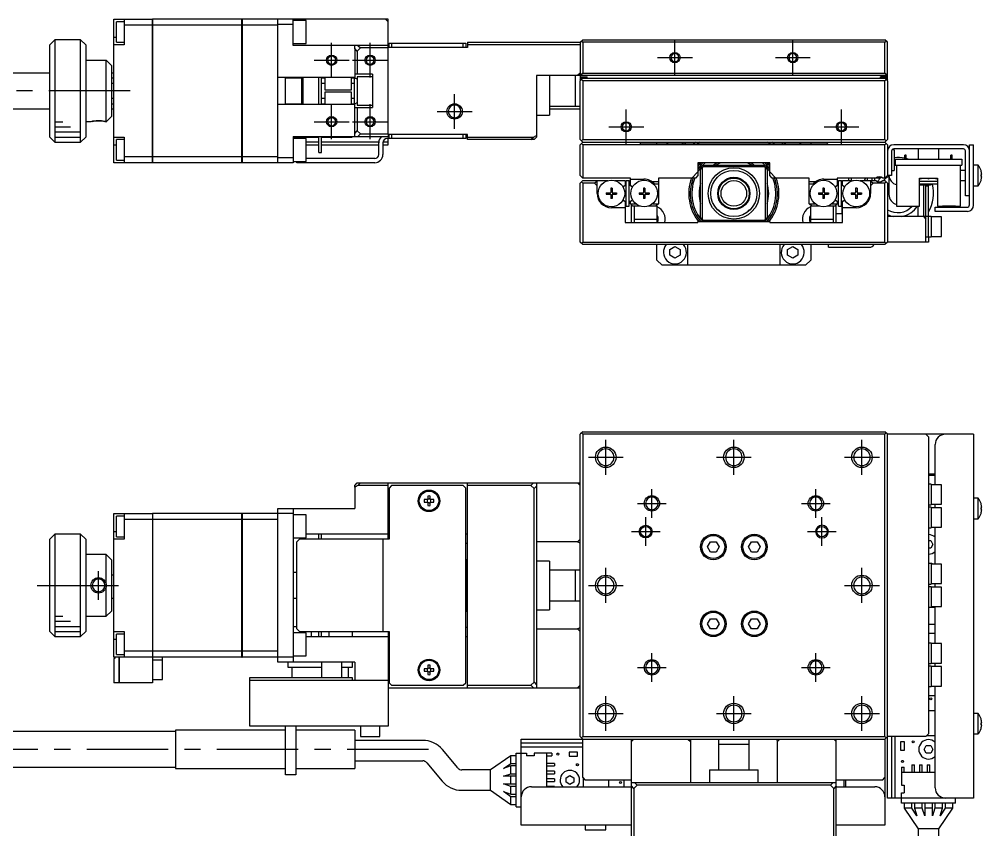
# Model space of a CAD drawing. Extents: x 0 to 729, y -8 to 401.
# Drawn here: x 160 to 347.8, y 242.8 to 401 of the extents above; entities that cross this region are included whole.
import ezdxf

# ---------------------------------------------------------------- set-up
doc = ezdxf.new("R2010")
doc.units = 0
doc.header["$LTSCALE"] = 0.5
doc.linetypes.add('CENTER', pattern=[50.8, 31.75, -6.35, 6.35, -6.35])
for name, color, linetype in [('MSM_CENTER', 1, 'CENTER'), ('MSM_CONTINUOUS', 7, 'CONTINUOUS'), ('MSM_NARROW', 5, 'CONTINUOUS')]:
    doc.layers.add(name, color=color, linetype=linetype)

msp = doc.modelspace()

# ---------------------------------------------------------------- linework, layer by layer
at = {"layer": 'MSM_CENTER'}
for p, q in [((220.96, 389.61), (220.96, 396.41)), ((228.46, 389.61), (228.46, 396.41)), ((287.96, 390.11), (287.96, 396.91)), ((310.96, 390.11), (310.96, 396.91)), ((217.56, 393.01), (224.36, 393.01)), ((225.06, 393.01), (231.86, 393.01)), ((284.56, 393.51), (291.36, 393.51)), ((307.56, 393.51), (314.36, 393.51)), ((181.65, 387.01), (88.65, 387.01)), ((244.96, 379.61), (244.96, 386.41)), ((220.96, 377.61), (220.96, 384.41)), ((228.46, 377.61), (228.46, 384.41)), ((278.46, 376.61), (278.46, 383.41)), ((320.46, 376.61), (320.46, 383.41)), ((241.56, 383.01), (248.36, 383.01)), ((217.56, 381.01), (224.36, 381.01)), ((225.06, 381.01), (231.86, 381.01)), ((275.06, 380.01), (281.86, 380.01)), ((317.06, 380.01), (323.86, 380.01)), ((274.46, 312.11), (274.46, 318.91)), ((299.46, 312.11), (299.46, 318.91)), ((324.46, 312.11), (324.46, 318.91)), ((271.06, 315.51), (277.86, 315.51)), ((296.06, 315.51), (302.86, 315.51)), ((321.06, 315.51), (327.86, 315.51)), ((283.46, 303.71), (283.46, 309.31)), ((315.46, 303.71), (315.46, 309.31)), ((280.66, 306.51), (286.26, 306.51)), ((312.66, 306.51), (318.26, 306.51)), ((282.26, 298.21), (282.26, 303.81)), ((316.66, 298.21), (316.66, 303.81)), ((279.46, 301.01), (285.06, 301.01)), ((313.86, 301.01), (319.46, 301.01)), ((175.46, 287.71), (175.46, 293.31)), ((274.46, 287.11), (274.46, 293.91)), ((324.46, 287.11), (324.46, 293.91)), ((163.46, 290.51), (181.46, 290.51)), ((271.06, 290.51), (277.86, 290.51)), ((321.06, 290.51), (327.86, 290.51)), ((283.46, 271.71), (283.46, 277.31)), ((315.46, 271.71), (315.46, 277.31)), ((280.66, 274.51), (286.26, 274.51)), ((312.66, 274.51), (318.26, 274.51)), ((274.46, 262.11), (274.46, 268.91)), ((299.46, 262.11), (299.46, 268.91)), ((324.46, 262.11), (324.46, 268.91)), ((271.06, 265.51), (277.86, 265.51)), ((296.06, 265.51), (302.86, 265.51)), ((321.06, 265.51), (327.86, 265.51)), ((239.83, 258.51), (91.6, 258.51))]:
    msp.add_line(p, q, dxfattribs=at)
at = {"layer": 'MSM_CONTINUOUS'}
for p, q in [((178.46, 401.01), (185.96, 401.01)), ((178.46, 373.01), (178.46, 401.01)), ((178.96, 396.51), (178.96, 400.51)), ((180.46, 400.51), (178.96, 400.51)), ((180.46, 401.01), (180.46, 396.01)), ((185.96, 373.01), (185.96, 401.01)), ((185.96, 401), (185.97, 401)), ((203.46, 401.01), (185.97, 401.01)), ((185.97, 401.01), (185.97, 373.01)), ((203.46, 373.01), (203.46, 401.01)), ((203.46, 401), (203.47, 401)), ((231.96, 401.01), (203.47, 401.01)), ((203.47, 401.01), (203.47, 373.01)), ((210.46, 373.01), (210.46, 401.01)), ((213.46, 395.91), (213.46, 401.01)), ((215.96, 400.76), (213.46, 400.76)), ((215.96, 396.26), (215.96, 400.76)), ((231.46, 401.01), (231.96, 400.51)), ((231.96, 378.51), (231.96, 401.01)), ((185.96, 399.85), (180.46, 399.85)), ((185.96, 399.85), (185.97, 399.85)), ((203.46, 399.85), (185.97, 399.85)), ((203.46, 399.85), (203.47, 399.85)), ((210.46, 399.85), (203.47, 399.85)), ((213.46, 400.01), (210.46, 400.01)), ((166.96, 397.01), (165.96, 396.01)), ((166.96, 397.01), (166.96, 377.01)), ((171.96, 397.01), (166.96, 397.01)), ((171.96, 377.01), (171.96, 397.01)), ((172.96, 396.01), (171.96, 397.01)), ((178.46, 397.51), (178.96, 397.51)), ((178.96, 396.51), (180.46, 396.51)), ((247.46, 396.51), (247.46, 395.51)), ((247.46, 396.51), (269.46, 396.51)), ((269.46, 396.51), (269.96, 397.01)), ((269.46, 396.51), (269.46, 389.31)), ((269.71, 396.76), (269.96, 396.51)), ((269.96, 397.01), (328.96, 397.01)), ((269.96, 396.51), (269.96, 390.51)), ((328.96, 396.51), (269.96, 396.51)), ((329.46, 396.51), (328.96, 397.01)), ((328.96, 396.51), (329.21, 396.76)), ((328.96, 390.51), (328.96, 396.51)), ((329.46, 389.31), (329.46, 396.51)), ((165.96, 378.01), (165.96, 396.01)), ((172.96, 396.01), (172.96, 378.01)), ((180.46, 396.01), (178.46, 396.01)), ((213.46, 396.26), (215.96, 396.26)), ((231.96, 395.91), (213.46, 395.91)), ((225.46, 395.29), (225.46, 395.91)), ((225.96, 394.79), (225.46, 395.29)), ((225.46, 395.29), (225.46, 389.49)), ((226.57, 395.41), (225.96, 394.79)), ((225.96, 394.79), (225.96, 390.26)), ((226.07, 395.91), (226.57, 395.41)), ((231.96, 395.41), (226.57, 395.41)), ((247.46, 395.51), (231.96, 395.51)), ((232.16, 395.51), (232.16, 396.31)), ((232.16, 396.31), (247.16, 396.31)), ((232.66, 396.31), (232.66, 395.51)), ((246.66, 395.51), (246.66, 396.31)), ((247.16, 396.31), (247.16, 395.51)), ((269.46, 396.01), (247.46, 396.01)), ((172.96, 393.01), (176.96, 393.01)), ((176.96, 381.01), (176.96, 393.01)), ((177.96, 392.01), (176.96, 393.01)), ((177.96, 392.01), (177.96, 382.01)), ((165.96, 390.51), (142.46, 390.51)), ((178.46, 390.51), (177.96, 390.51)), ((178.46, 389.51), (177.96, 389.51)), ((225.46, 389.61), (210.46, 389.61)), ((211.96, 384.41), (211.96, 389.61)), ((215.16, 389.51), (211.96, 389.51)), ((215.16, 384.41), (215.16, 389.61)), ((215.36, 389.61), (215.36, 384.41)), ((218.46, 384.41), (218.46, 389.61)), ((218.96, 384.41), (218.96, 389.61)), ((219.66, 389.51), (218.96, 389.51)), ((219.66, 389.61), (219.66, 387.26)), ((224.86, 387.26), (224.86, 389.61)), ((225.36, 389.51), (224.86, 389.51)), ((224.96, 389.51), (224.96, 389.61)), ((225.36, 389.61), (225.36, 384.41)), ((228.96, 390.26), (225.46, 390.26)), ((225.96, 389.28), (225.46, 389.49)), ((225.96, 389.76), (225.96, 384.26)), ((228.96, 389.76), (225.96, 389.76)), ((228.96, 390.26), (228.96, 383.76)), ((329.46, 390.01), (260.96, 390.01)), ((260.96, 390.01), (260.96, 378.01)), ((263.46, 390.01), (263.46, 382.26)), ((268.46, 390.01), (268.46, 384.01)), ((269.46, 390.51), (268.96, 390.01)), ((269.96, 390.51), (269.46, 390.01)), ((269.46, 389.78), (270.86, 389.78)), ((269.46, 389.01), (269.96, 389.51)), ((269.56, 389.21), (269.46, 389.31)), ((269.46, 377.51), (269.46, 389.01)), ((269.56, 389.11), (269.56, 389.31)), ((269.71, 389.26), (269.96, 389.01)), ((270.56, 389.61), (269.86, 389.61)), ((269.96, 390.51), (328.96, 390.51)), ((269.96, 389.51), (328.96, 389.51)), ((269.96, 389.01), (269.96, 377.51)), ((328.96, 389.01), (269.96, 389.01)), ((270.86, 389.51), (270.86, 389.78)), ((329.46, 389.78), (328.06, 389.78)), ((328.06, 389.51), (328.06, 389.78)), ((329.06, 389.61), (328.36, 389.61)), ((329.46, 390.01), (328.96, 390.51)), ((329.46, 389.01), (328.96, 389.51)), ((328.96, 389.01), (329.21, 389.26)), ((328.96, 377.51), (328.96, 389.01)), ((329.46, 389.31), (329.36, 389.21)), ((329.36, 389.31), (329.36, 389.11)), ((329.46, 389.01), (329.46, 377.51)), ((177.96, 388.51), (178.46, 388.51)), ((218.96, 388.51), (219.66, 388.51)), ((219.66, 387.26), (224.86, 387.26)), ((224.86, 388.51), (225.36, 388.51)), ((178.46, 385.51), (177.96, 385.51)), ((219.66, 385.51), (218.96, 385.51)), ((219.66, 386.76), (219.66, 384.41)), ((224.86, 386.76), (219.66, 386.76)), ((224.86, 384.41), (224.86, 386.76)), ((225.36, 385.51), (224.86, 385.51)), ((142.46, 383.51), (165.96, 383.51)), ((177.96, 384.51), (178.46, 384.51)), ((177.96, 383.51), (178.46, 383.51)), ((210.46, 384.41), (225.46, 384.41)), ((211.96, 384.51), (215.16, 384.51)), ((218.96, 384.51), (219.66, 384.51)), ((224.86, 384.51), (225.36, 384.51)), ((224.96, 384.41), (224.96, 384.51)), ((225.46, 384.52), (225.96, 384.73)), ((225.46, 378.72), (225.46, 384.52)), ((225.46, 383.76), (228.96, 383.76)), ((225.96, 384.26), (228.96, 384.26)), ((225.96, 383.76), (225.96, 379.22)), ((263.46, 384.01), (269.46, 384.01)), ((263.46, 383.51), (269.46, 383.51)), ((176.96, 381.01), (177.96, 382.01)), ((260.96, 382.26), (263.46, 382.26)), ((173.96, 381.01), (172.96, 381.01)), ((174.21, 381.01), (174.21, 381.01)), ((165.96, 378.01), (166.96, 377.01)), ((171.96, 377.01), (172.96, 378.01)), ((178.46, 378.01), (180.46, 378.01)), ((180.46, 378.01), (180.46, 373.01)), ((213.46, 378.11), (213.46, 373.01)), ((213.46, 378.11), (231.96, 378.11)), ((213.46, 378.01), (218.46, 378.01)), ((215.96, 377.76), (213.46, 377.76)), ((215.96, 373.26), (215.96, 377.76)), ((218.46, 375.01), (218.46, 378.11)), ((218.96, 375.01), (218.96, 378.11)), ((218.96, 378.01), (224.96, 378.01)), ((224.96, 378.01), (224.96, 378.11)), ((225.46, 378.72), (225.96, 379.22)), ((225.46, 378.11), (225.46, 378.72)), ((225.96, 379.22), (226.57, 378.61)), ((226.57, 378.61), (226.07, 378.11)), ((226.57, 378.61), (231.96, 378.61)), ((247.16, 377.71), (231.76, 377.71)), ((231.96, 378.51), (231.96, 378.11)), ((247.46, 378.51), (231.96, 378.51)), ((231.96, 376.51), (231.96, 377.71)), ((232.16, 377.71), (232.16, 378.51)), ((232.66, 378.51), (232.66, 377.71)), ((246.66, 377.71), (246.66, 378.51)), ((247.16, 378.51), (247.16, 377.71)), ((247.46, 377.51), (247.46, 378.51)), ((247.46, 378.01), (260.35, 378.01)), ((259.85, 377.51), (260.35, 378.01)), ((260.35, 378.01), (260.96, 378.31)), ((260.96, 378.01), (260.46, 377.51)), ((166.96, 377.01), (171.96, 377.01)), ((178.46, 376.51), (178.96, 376.51)), ((178.96, 373.51), (178.96, 377.51)), ((180.46, 377.51), (178.96, 377.51)), ((218.46, 377.01), (215.96, 377.01)), ((215.96, 376.51), (218.46, 376.51)), ((230.16, 377.01), (218.96, 377.01)), ((218.96, 376.51), (230.16, 376.51)), ((230.16, 374.61), (230.16, 376.91)), ((230.96, 376.91), (230.96, 374.61)), ((230.96, 376.51), (231.96, 376.51)), ((231.96, 377.01), (230.97, 377.01)), ((260.46, 377.51), (247.46, 377.51)), ((269.96, 377.01), (269.46, 377.51)), ((269.46, 376.51), (269.96, 377.01)), ((269.46, 370.51), (269.46, 376.51)), ((269.96, 377.51), (269.71, 377.26)), ((269.71, 376.76), (269.96, 376.51)), ((269.96, 377.51), (328.96, 377.51)), ((269.96, 377.01), (328.96, 377.01)), ((269.96, 376.51), (269.96, 370.01)), ((328.96, 376.51), (269.96, 376.51)), ((280.96, 377.01), (281.31, 376.66)), ((281.31, 376.66), (317.61, 376.66)), ((284.46, 376.66), (284.46, 377.01)), ((314.46, 377.01), (314.46, 376.66)), ((317.61, 376.66), (317.96, 377.01)), ((329.21, 377.26), (328.96, 377.51)), ((328.96, 377.01), (329.46, 377.51)), ((328.96, 377.01), (329.46, 376.51)), ((328.96, 376.51), (329.21, 376.76)), ((328.96, 370.01), (328.96, 376.51)), ((329.46, 376.51), (329.46, 370.51)), ((344.26, 376.51), (330.66, 376.51)), ((345.46, 376.51), (346.26, 376.51)), ((345.46, 364.81), (345.46, 376.51)), ((346.26, 364.71), (346.26, 376.51)), ((185.96, 374.16), (180.46, 374.16)), ((185.96, 374.16), (185.97, 374.16)), ((203.46, 374.16), (185.97, 374.16)), ((203.46, 374.16), (203.47, 374.16)), ((210.46, 374.16), (203.47, 374.16)), ((210.46, 374.01), (213.46, 374.01)), ((218.46, 375.01), (218.96, 375.01)), ((330.26, 375.31), (330.26, 370.51)), ((330.76, 375.51), (330.31, 375.51)), ((344.26, 375.71), (330.66, 375.71)), ((330.76, 375.51), (330.76, 371.51)), ((332.84, 373.71), (332.84, 374.51)), ((333.09, 374.51), (332.84, 374.51)), ((333.09, 373.71), (333.09, 374.51)), ((335.46, 375.71), (335.46, 373.71)), ((339.46, 373.71), (339.46, 375.71)), ((341.84, 373.71), (341.84, 374.51)), ((342.09, 374.51), (341.84, 374.51)), ((342.09, 373.71), (342.09, 374.51)), ((344.66, 366.51), (344.66, 375.31)), ((185.96, 373.01), (178.46, 373.01)), ((178.96, 373.51), (180.46, 373.51)), ((185.96, 373.02), (185.97, 373.02)), ((203.46, 373.01), (185.97, 373.01)), ((203.46, 373.02), (203.47, 373.02)), ((213.46, 373.01), (203.47, 373.01)), ((213.46, 373.26), (215.96, 373.26)), ((214.16, 373.01), (214.16, 373.26)), ((229.36, 373.01), (214.16, 373.01)), ((214.66, 373.26), (214.66, 373.01)), ((229.36, 373.81), (215.96, 373.81)), ((306.46, 373.01), (292.46, 373.01)), ((292.46, 373.01), (292.46, 370.51)), ((292.96, 371.71), (293.26, 372.01)), ((293.46, 372.21), (293.26, 372.01)), ((293.26, 372.01), (293.26, 362.01)), ((293.46, 372.21), (293.76, 372.51)), ((305.46, 372.21), (293.46, 372.21)), ((293.76, 372.51), (305.16, 372.51)), ((305.16, 372.51), (305.46, 372.21)), ((305.66, 372.01), (305.46, 372.21)), ((305.66, 362.01), (305.66, 372.01)), ((305.66, 372.01), (305.96, 371.71)), ((306.46, 370.51), (306.46, 373.01)), ((330.96, 372.51), (330.76, 372.51)), ((330.96, 373.71), (343.96, 373.71)), ((330.96, 373.71), (330.96, 372.51)), ((330.96, 372.51), (343.96, 372.51)), ((331.21, 372.51), (331.21, 364.51)), ((343.71, 364.51), (343.71, 372.51)), ((343.96, 373.71), (343.96, 372.51)), ((347.16, 372.51), (346.26, 372.51)), ((347.16, 368.51), (347.16, 372.51)), ((269.96, 370.01), (269.46, 370.51)), ((291.25, 370.01), (292.46, 371.21)), ((292.46, 370.51), (291.96, 370.01)), ((292.96, 362.31), (292.96, 371.71)), ((305.96, 371.71), (305.96, 362.31)), ((306.46, 371.21), (307.67, 370.01)), ((306.96, 370.01), (306.46, 370.51)), ((327.96, 370.01), (327.96, 370.25)), ((329.46, 370.51), (328.96, 370.01)), ((330.26, 370.51), (329.46, 370.51)), ((329.72, 370.51), (329.72, 366.8)), ((330.26, 371.51), (330.76, 371.51)), ((344.66, 371.51), (343.71, 371.51)), ((347.72, 371.43), (347.72, 371.46)), ((347.72, 370.71), (347.85, 370.71)), ((347.72, 370.31), (347.72, 370.71)), ((347.85, 370.31), (347.72, 370.31)), ((269.46, 369.01), (269.96, 369.51)), ((269.46, 357.51), (269.46, 369.01)), ((269.71, 369.26), (269.96, 369.01)), ((279.26, 370.01), (269.96, 370.01)), ((269.96, 369.51), (274.85, 369.51)), ((269.96, 369.01), (269.96, 357.51)), ((272.26, 369.01), (269.96, 369.01)), ((272.76, 369.36), (272.26, 369.01)), ((272.26, 369.01), (272.76, 368.51)), ((272.76, 367.01), (272.76, 369.51)), ((276.28, 369.51), (278.26, 369.51)), ((278.26, 368.56), (277.96, 368.38)), ((278.26, 369.51), (278.26, 368.56)), ((278.46, 364.51), (278.46, 369.51)), ((278.46, 369.51), (279.06, 369.51)), ((279.06, 364.51), (279.06, 369.51)), ((279.26, 368.56), (279.26, 370.01)), ((279.26, 369.78), (281.92, 369.78)), ((279.26, 368.56), (279.48, 368.43)), ((279.46, 368.43), (279.46, 368.44)), ((283.48, 369.31), (284.76, 369.31)), ((284.76, 368.81), (284.04, 368.81)), ((291.96, 370.01), (284.76, 370.01)), ((284.76, 370.01), (284.76, 365.01)), ((314.16, 370.01), (306.96, 370.01)), ((314.16, 365.01), (314.16, 370.01)), ((314.16, 369.31), (315.45, 369.31)), ((314.88, 368.81), (314.16, 368.81)), ((317.01, 369.78), (319.66, 369.78)), ((319.44, 368.43), (319.66, 368.56)), ((319.46, 368.43), (319.46, 368.44)), ((319.46, 368.43), (319.46, 368.43)), ((327.96, 370.01), (319.66, 370.01)), ((319.66, 370.01), (319.66, 368.56)), ((319.86, 368.93), (319.66, 368.93)), ((319.86, 364.51), (319.86, 369.51)), ((319.86, 369.51), (320.46, 369.51)), ((320.46, 364.51), (320.46, 369.51)), ((320.66, 368.93), (320.46, 368.93)), ((320.66, 368.56), (320.66, 369.51)), ((320.66, 369.51), (322.65, 369.51)), ((320.96, 368.38), (320.66, 368.56)), ((320.86, 368.43), (320.88, 368.43)), ((321.86, 370.01), (321.86, 369.51)), ((322.36, 370.01), (322.36, 369.51)), ((324.08, 369.51), (327.2, 369.51)), ((325.46, 370.01), (325.46, 369.51)), ((326.16, 369.51), (326.16, 367.01)), ((326.66, 369.01), (326.16, 369.36)), ((326.16, 368.51), (326.66, 369.01)), ((326.46, 369.51), (326.46, 370.01)), ((328.96, 369.01), (326.66, 369.01)), ((326.96, 369.51), (326.96, 370.01)), ((328.96, 370.01), (328.52, 370.01)), ((328.52, 369.51), (328.96, 369.51)), ((328.96, 369.51), (329.46, 369.01)), ((328.96, 369.01), (329.21, 369.26)), ((328.96, 357.51), (328.96, 369.01)), ((329.46, 369.01), (329.46, 357.51)), ((335.71, 370.01), (339.21, 370.01)), ((335.71, 364.51), (335.71, 370.01)), ((339.21, 369.31), (335.71, 369.31)), ((339.21, 368.81), (335.71, 368.81)), ((335.71, 368.66), (337.46, 368.66)), ((336.46, 368.66), (336.46, 362.51)), ((336.96, 357.51), (336.96, 368.51)), ((336.96, 368.51), (337.46, 368.51)), ((337.46, 358.51), (337.46, 368.51)), ((339.21, 370.01), (339.21, 364.51)), ((343.71, 369.51), (344.66, 369.51)), ((346.26, 368.51), (347.16, 368.51)), ((347.72, 369.56), (347.72, 369.58)), ((274.56, 367.15), (275.36, 367.15)), ((274.56, 367.15), (274.56, 366.86)), ((274.56, 366.86), (275.36, 366.86)), ((275.09, 367.15), (275.09, 366.86)), ((275.71, 368.01), (275.42, 368.01)), ((275.42, 368.01), (275.42, 367.21)), ((275.42, 367.48), (275.71, 367.48)), ((275.42, 366.8), (275.42, 366.01)), ((275.42, 366.54), (275.71, 366.54)), ((275.71, 368.01), (275.71, 367.21)), ((275.71, 366.8), (275.71, 366.01)), ((275.77, 367.15), (276.56, 367.15)), ((275.77, 366.86), (276.56, 366.86)), ((276.03, 366.86), (276.03, 367.15)), ((276.56, 367.15), (276.56, 366.86)), ((280.96, 367.15), (281.76, 367.15)), ((280.96, 367.15), (280.96, 366.86)), ((280.96, 366.86), (281.76, 366.86)), ((281.49, 367.15), (281.49, 366.86)), ((282.11, 368.01), (281.82, 368.01)), ((281.82, 368.01), (281.82, 367.21)), ((281.82, 367.48), (282.11, 367.48)), ((281.82, 366.8), (281.82, 366.01)), ((281.82, 366.54), (282.11, 366.54)), ((282.11, 368.01), (282.11, 367.21)), ((282.11, 366.8), (282.11, 366.01)), ((282.17, 367.15), (282.96, 367.15)), ((282.17, 366.86), (282.96, 366.86)), ((282.43, 366.86), (282.43, 367.15)), ((282.96, 367.15), (282.96, 366.86)), ((315.96, 367.15), (316.76, 367.15)), ((315.96, 367.15), (315.96, 366.86)), ((315.96, 366.86), (316.76, 366.86)), ((316.49, 367.15), (316.49, 366.86)), ((317.11, 368.01), (316.82, 368.01)), ((316.82, 368.01), (316.82, 367.21)), ((316.82, 367.48), (317.11, 367.48)), ((316.82, 366.8), (316.82, 366.01)), ((316.82, 366.54), (317.11, 366.54)), ((317.11, 368.01), (317.11, 367.21)), ((317.11, 366.8), (317.11, 366.01)), ((317.17, 367.15), (317.96, 367.15)), ((317.17, 366.86), (317.96, 366.86)), ((317.43, 366.86), (317.43, 367.15)), ((317.96, 367.15), (317.96, 366.86)), ((322.36, 367.15), (323.16, 367.15)), ((322.36, 367.15), (322.36, 366.86)), ((322.36, 366.86), (323.16, 366.86)), ((322.89, 367.15), (322.89, 366.86)), ((323.51, 368.01), (323.22, 368.01)), ((323.22, 368.01), (323.22, 367.21)), ((323.22, 367.48), (323.51, 367.48)), ((323.22, 366.8), (323.22, 366.01)), ((323.22, 366.54), (323.51, 366.54)), ((323.51, 368.01), (323.51, 367.21)), ((323.51, 366.8), (323.51, 366.01)), ((323.57, 367.15), (324.36, 367.15)), ((323.57, 366.86), (324.36, 366.86)), ((323.83, 366.86), (323.83, 367.15)), ((324.36, 367.15), (324.36, 366.86)), ((345.46, 366.51), (344.66, 366.51)), ((275.71, 366.01), (275.42, 366.01)), ((277.96, 365.63), (278.26, 365.45)), ((278.26, 365.45), (278.26, 361.31)), ((278.46, 364.51), (279.06, 364.51)), ((279.48, 365.58), (279.26, 365.45)), ((279.26, 365.01), (279.26, 365.45)), ((279.26, 365.01), (280.3, 365.01)), ((279.76, 364.51), (279.26, 365.01)), ((279.46, 365.57), (279.46, 365.58)), ((279.46, 361.31), (279.46, 364.81)), ((281.25, 364.51), (279.76, 364.51)), ((280.01, 364.51), (280.01, 361.31)), ((282.11, 366.01), (281.82, 366.01)), ((284.51, 364.51), (282.68, 364.51)), ((283.62, 365.01), (284.76, 365.01)), ((284.76, 365.01), (284.26, 364.51)), ((284.51, 361.31), (284.51, 364.51)), ((314.16, 365.01), (315.3, 365.01)), ((314.66, 364.51), (314.16, 365.01)), ((316.25, 364.51), (314.41, 364.51)), ((314.41, 364.51), (314.41, 361.31)), ((317.11, 366.01), (316.82, 366.01)), ((319.16, 364.51), (317.68, 364.51)), ((318.62, 365.01), (319.66, 365.01)), ((318.91, 361.31), (318.91, 364.51)), ((319.66, 365.01), (319.16, 364.51)), ((319.66, 365.45), (319.44, 365.58)), ((319.46, 365.57), (319.46, 365.58)), ((319.46, 361.31), (319.46, 364.81)), ((319.66, 365.45), (319.66, 365.01)), ((319.66, 365), (319.86, 365)), ((319.86, 364.51), (320.46, 364.51)), ((320.46, 364.7), (320.51, 364.65)), ((320.54, 364.58), (320.54, 363.01)), ((320.66, 365.45), (320.96, 365.63)), ((320.66, 361.31), (320.66, 365.45)), ((323.51, 366.01), (323.22, 366.01)), ((331.21, 364.51), (335.71, 364.51)), ((335.46, 362.51), (335.46, 364.51)), ((339.21, 364.51), (340.21, 364.51)), ((340.21, 364.61), (342.71, 364.61)), ((340.21, 364.51), (340.21, 364.61)), ((341.01, 364.61), (341.01, 364.51)), ((341.01, 364.51), (341.91, 364.51)), ((341.39, 364.61), (341.39, 364.51)), ((341.54, 364.61), (341.54, 364.51)), ((341.91, 364.61), (341.91, 364.51)), ((342.71, 364.51), (342.71, 364.61)), ((342.71, 364.51), (343.71, 364.51)), ((278.26, 364.21), (275.56, 364.21)), ((296.3, 363.81), (296.49, 363.81)), ((296.71, 363.58), (296.49, 363.81)), ((296.71, 363.58), (296.54, 363.58)), ((296.71, 363.44), (296.71, 363.58)), ((302.44, 363.81), (302.21, 363.58)), ((302.38, 363.58), (302.21, 363.58)), ((302.21, 363.58), (302.21, 363.44)), ((302.44, 363.81), (302.62, 363.81)), ((320.66, 363.01), (319.46, 363.01)), ((323.36, 364.21), (320.66, 364.21)), ((338.76, 363.51), (338.76, 364.31)), ((338.76, 364.31), (344.96, 364.31)), ((345.06, 363.51), (338.76, 363.51)), ((278.26, 361.31), (292.46, 361.31)), ((280.01, 362.01), (284.51, 362.01)), ((292.46, 361.31), (292.46, 361.51)), ((292.46, 361.51), (306.46, 361.51)), ((293.26, 362.01), (292.96, 362.31)), ((293.26, 362.01), (293.46, 361.81)), ((293.76, 361.51), (293.46, 361.81)), ((293.46, 361.81), (305.46, 361.81)), ((305.96, 362.31), (305.16, 361.51)), ((306.46, 361.51), (306.46, 361.31)), ((306.46, 361.31), (320.66, 361.31)), ((314.41, 362.01), (318.91, 362.01)), ((337.96, 362.51), (329.46, 362.51)), ((336.46, 362.51), (336.96, 362.01)), ((337.96, 362.51), (337.96, 358.51)), ((339.96, 362.41), (337.96, 362.41)), ((339.96, 358.61), (339.96, 362.41)), ((269.96, 357.01), (269.46, 357.51)), ((269.96, 357.51), (269.71, 357.26)), ((269.96, 357.51), (328.96, 357.51)), ((328.96, 357.01), (269.96, 357.01)), ((284.46, 354.01), (284.46, 357.01)), ((290.46, 353.01), (290.46, 357.01)), ((308.46, 357.01), (308.46, 353.01)), ((314.46, 357.01), (314.46, 354.01)), ((317.96, 356.51), (317.96, 357.01)), ((329.21, 357.26), (328.96, 357.51)), ((329.46, 357.51), (328.96, 357.01)), ((337.46, 357.51), (329.46, 357.51)), ((336.96, 358.51), (337.96, 358.51)), ((337.46, 358.51), (337.46, 357.51)), ((337.96, 358.61), (339.96, 358.61)), ((286.96, 356.08), (287.96, 356.66)), ((286.96, 354.93), (286.96, 356.08)), ((287.96, 356.66), (288.96, 356.08)), ((288.96, 356.08), (288.96, 354.93)), ((309.96, 356.08), (310.96, 356.66)), ((309.96, 354.93), (309.96, 356.08)), ((310.96, 356.66), (311.96, 356.08)), ((311.96, 356.08), (311.96, 354.93)), ((317.96, 356.51), (325.96, 356.51)), ((284.46, 354.01), (285.46, 353.01)), ((287.96, 354.35), (286.96, 354.93)), ((288.96, 354.93), (287.96, 354.35)), ((310.96, 354.35), (309.96, 354.93)), ((311.96, 354.93), (310.96, 354.35)), ((313.46, 353.01), (314.46, 354.01)), ((290.46, 353.01), (285.46, 353.01)), ((308.46, 353.01), (290.46, 353.01)), ((313.46, 353.01), (308.46, 353.01)), ((269.96, 320.51), (269.46, 320.01)), ((269.46, 261.01), (269.46, 320.01)), ((269.96, 320.01), (269.71, 320.26)), ((269.96, 320.51), (328.96, 320.51)), ((269.96, 320.01), (269.96, 261.01)), ((328.96, 320.01), (269.96, 320.01)), ((329.46, 320.01), (328.96, 320.51)), ((329.21, 320.26), (328.96, 320.01)), ((328.96, 261.01), (328.96, 320.01)), ((346.26, 320.01), (329.46, 320.01)), ((329.46, 249.01), (329.46, 320.01)), ((337.46, 319.51), (336.96, 320.01)), ((337.46, 319.51), (337.46, 261.51)), ((346.26, 320.01), (346.26, 249.01)), ((338.76, 310.16), (338.76, 318.01)), ((337.46, 312.31), (338.76, 312.31)), ((337.46, 312.01), (338.76, 312.01)), ((225.46, 310.01), (225.96, 310.51)), ((226.07, 310.01), (225.46, 309.71)), ((225.46, 309.71), (225.46, 310.01)), ((225.96, 310.51), (269.46, 310.51)), ((226.57, 310.51), (226.07, 310.01)), ((231.96, 310.01), (226.07, 310.01)), ((231.96, 299.51), (231.96, 310.51)), ((232.66, 310.01), (232.16, 309.51)), ((246.66, 310.01), (232.66, 310.01)), ((247.16, 309.51), (246.66, 310.01)), ((247.46, 270.51), (247.46, 310.51)), ((259.85, 310.01), (247.46, 310.01)), ((259.85, 310.01), (260.35, 310.51)), ((260.46, 309.4), (259.85, 310.01)), ((260.96, 310.51), (260.96, 270.51)), ((268.96, 310.51), (269.46, 310.01)), ((337.96, 310.26), (337.46, 310.26)), ((337.96, 310.26), (337.96, 306.26)), ((339.96, 310.16), (337.96, 310.16)), ((339.96, 306.36), (339.96, 310.16)), ((225.46, 309.71), (225.46, 305.51)), ((232.16, 309.51), (232.16, 299.51)), ((247.16, 271.51), (247.16, 309.51)), ((260.96, 309.9), (260.46, 309.4)), ((260.46, 271.63), (260.46, 309.4)), ((239.72, 307.25), (239.04, 307.25)), ((239.04, 306.77), (239.72, 306.77)), ((239.72, 307.93), (239.72, 307.25)), ((239.72, 306.77), (239.72, 306.1)), ((240.2, 307.25), (240.2, 307.93)), ((240.88, 307.25), (240.2, 307.25)), ((240.2, 306.77), (240.88, 306.77)), ((240.2, 306.1), (240.2, 306.77)), ((337.46, 306.26), (337.96, 306.26)), ((337.96, 306.36), (339.96, 306.36)), ((338.76, 305.66), (338.76, 306.36)), ((347.16, 307.51), (346.26, 307.51)), ((347.16, 303.51), (347.16, 307.51)), ((347.72, 306.44), (347.72, 306.46)), ((178.46, 276.51), (178.46, 304.51)), ((178.46, 304.51), (185.96, 304.51)), ((180.46, 304.51), (180.46, 299.51)), ((185.96, 304.51), (185.96, 271.51)), ((185.96, 304.5), (185.97, 304.5)), ((203.46, 304.51), (185.97, 304.51)), ((185.97, 304.51), (185.97, 272.51)), ((203.46, 276.51), (203.46, 304.51)), ((203.46, 304.5), (203.47, 304.5)), ((213.46, 304.51), (203.47, 304.51)), ((203.47, 304.51), (203.47, 276.51)), ((210.46, 305.51), (225.46, 305.51)), ((210.46, 275.51), (210.46, 305.51)), ((213.46, 305.51), (213.46, 275.51)), ((337.96, 305.76), (337.46, 305.76)), ((337.96, 305.76), (337.96, 301.76)), ((339.96, 305.66), (337.96, 305.66)), ((339.96, 301.86), (339.96, 305.66)), ((347.72, 305.71), (347.85, 305.71)), ((347.72, 305.31), (347.72, 305.71)), ((347.85, 305.31), (347.72, 305.31)), ((347.72, 304.56), (347.72, 304.59)), ((178.96, 300.01), (178.96, 304.01)), ((180.46, 304.01), (178.96, 304.01)), ((185.96, 303.36), (180.46, 303.36)), ((185.96, 303.36), (185.97, 303.36)), ((203.46, 303.36), (185.97, 303.36)), ((203.46, 303.36), (203.47, 303.36)), ((210.46, 303.36), (203.47, 303.36)), ((215.96, 304.26), (213.46, 304.26)), ((215.96, 299.76), (215.96, 304.26)), ((346.26, 303.51), (347.16, 303.51)), ((178.46, 301.01), (178.96, 301.01)), ((337.46, 301.76), (337.96, 301.76)), ((337.96, 301.86), (339.96, 301.86)), ((338.76, 294.66), (338.76, 301.86)), ((166.96, 300.51), (165.96, 299.51)), ((165.96, 281.51), (165.96, 299.51)), ((166.96, 300.51), (166.96, 280.51)), ((171.96, 300.51), (166.96, 300.51)), ((171.96, 280.51), (171.96, 300.51)), ((172.96, 299.51), (171.96, 300.51)), ((172.96, 299.51), (172.96, 281.51)), ((180.46, 299.51), (178.46, 299.51)), ((178.96, 300.01), (180.46, 300.01)), ((213.46, 299.76), (215.96, 299.76)), ((214.66, 299.51), (214.16, 299.01)), ((214.16, 282.01), (214.16, 299.01)), ((232.16, 299.51), (214.66, 299.51)), ((232.16, 300.51), (215.96, 300.51)), ((218.46, 299.51), (218.46, 300.51)), ((218.96, 299.51), (218.96, 300.51)), ((230.96, 299.51), (230.96, 281.51)), ((247.46, 300.51), (247.16, 300.51)), ((247.16, 298.76), (247.46, 298.76)), ((268.96, 299), (260.96, 299)), ((269.46, 299.5), (268.96, 299)), ((268.96, 299), (269.46, 298.82)), ((294.31, 298.01), (294.88, 299.01)), ((294.88, 299.01), (296.04, 299.01)), ((296.04, 299.01), (296.62, 298.01)), ((302.31, 298.01), (302.88, 299.01)), ((302.88, 299.01), (304.04, 299.01)), ((304.04, 299.01), (304.62, 298.01)), ((337.46, 299.26), (337.89, 299.26)), ((337.89, 299.26), (338.33, 298.51)), ((294.88, 297.01), (294.31, 298.01)), ((296.04, 297.01), (294.88, 297.01)), ((296.62, 298.01), (296.04, 297.01)), ((302.88, 297.01), (302.31, 298.01)), ((304.04, 297.01), (302.88, 297.01)), ((304.62, 298.01), (304.04, 297.01)), ((337.89, 297.76), (337.46, 297.76)), ((338.33, 298.51), (337.89, 297.76)), ((176.96, 296.51), (172.96, 296.51)), ((176.96, 296.51), (177.96, 295.51)), ((176.96, 284.51), (176.96, 296.51)), ((177.96, 295.51), (177.96, 285.51)), ((247.26, 295.51), (247.16, 295.51)), ((247.26, 285.51), (247.26, 295.51)), ((247.46, 295.31), (247.26, 295.51)), ((263.46, 295.26), (260.96, 295.26)), ((263.46, 295.26), (263.46, 285.76)), ((269.46, 293.51), (263.46, 293.51)), ((268.46, 293.51), (268.46, 287.51)), ((337.96, 294.76), (337.46, 294.76)), ((337.96, 294.76), (337.96, 290.76)), ((339.96, 294.66), (337.96, 294.66)), ((339.96, 290.86), (339.96, 294.66)), ((178.46, 292.51), (177.96, 292.51)), ((214.16, 293.01), (213.46, 293.01)), ((337.46, 290.76), (337.96, 290.76)), ((337.96, 290.26), (337.46, 290.26)), ((337.96, 290.86), (339.96, 290.86)), ((337.96, 290.26), (337.96, 286.26)), ((339.96, 290.16), (337.96, 290.16)), ((338.76, 290.16), (338.76, 290.86)), ((339.96, 286.36), (339.96, 290.16)), ((177.96, 288.01), (178.46, 288.01)), ((213.46, 288.01), (214.16, 288.01)), ((263.46, 287.51), (269.46, 287.51)), ((247.26, 285.51), (247.46, 285.71)), ((260.96, 285.76), (263.46, 285.76)), ((337.46, 286.26), (337.96, 286.26)), ((338.76, 286.17), (337.46, 286.17)), ((337.96, 286.36), (339.96, 286.36)), ((338.76, 279.16), (338.76, 286.36)), ((172.96, 284.51), (176.96, 284.51)), ((177.96, 285.51), (176.96, 284.51)), ((247.16, 285.51), (247.26, 285.51)), ((294.31, 283.01), (294.88, 284.01)), ((294.88, 284.01), (296.04, 284.01)), ((296.04, 284.01), (296.62, 283.01)), ((302.31, 283.01), (302.88, 284.01)), ((302.88, 284.01), (304.04, 284.01)), ((304.04, 284.01), (304.62, 283.01)), ((213.46, 282.51), (214.16, 282.51)), ((214.16, 282.01), (214.66, 281.51)), ((247.46, 282.26), (247.16, 282.26)), ((260.96, 282.03), (268.96, 282.03)), ((269.46, 282.21), (268.96, 282.03)), ((268.96, 282.03), (269.46, 281.53)), ((294.88, 282.01), (294.31, 283.01)), ((296.04, 282.01), (294.88, 282.01)), ((296.62, 283.01), (296.04, 282.01)), ((302.88, 282.01), (302.31, 283.01)), ((304.04, 282.01), (302.88, 282.01)), ((304.62, 283.01), (304.04, 282.01)), ((337.46, 282.97), (338.76, 282.97)), ((165.96, 281.51), (166.96, 280.51)), ((166.96, 280.51), (171.96, 280.51)), ((171.96, 280.51), (172.96, 281.51)), ((178.46, 281.51), (180.46, 281.51)), ((178.46, 280.01), (178.96, 280.01)), ((180.46, 281.01), (178.96, 281.01)), ((178.96, 277.01), (178.96, 281.01)), ((180.46, 281.51), (180.46, 276.51)), ((215.96, 281.26), (213.46, 281.26)), ((214.66, 281.51), (232.16, 281.51)), ((215.96, 276.76), (215.96, 281.26)), ((215.96, 280.51), (232.16, 280.51)), ((216.96, 281.51), (216.96, 280.51)), ((218.46, 280.51), (218.46, 281.51)), ((218.96, 280.51), (218.96, 281.51)), ((220.46, 280.51), (220.46, 281.51)), ((224.96, 281.51), (224.96, 280.51)), ((231.96, 281.51), (231.96, 263.01)), ((232.16, 281.51), (232.16, 271.51)), ((247.16, 280.51), (247.46, 280.51)), ((338.76, 281.09), (337.46, 281.09)), ((337.96, 279.26), (337.46, 279.26)), ((337.96, 279.26), (337.96, 275.26)), ((339.96, 279.16), (337.96, 279.16)), ((339.96, 275.36), (339.96, 279.16)), ((185.96, 276.51), (178.46, 276.51)), ((178.66, 276.21), (178.46, 276.21)), ((178.46, 276.21), (178.46, 271.51)), ((178.66, 276.51), (178.66, 276.21)), ((178.96, 277.01), (180.46, 277.01)), ((179.46, 271.51), (179.46, 276.51)), ((179.47, 276.51), (179.47, 271.51)), ((185.96, 277.67), (180.46, 277.67)), ((185.96, 277.67), (185.97, 277.67)), ((185.96, 276.52), (185.97, 276.52)), ((203.46, 277.67), (185.97, 277.67)), ((203.46, 276.51), (185.97, 276.51)), ((187.96, 272.11), (187.96, 276.51)), ((203.46, 277.67), (203.47, 277.67)), ((203.46, 276.52), (203.47, 276.52)), ((210.46, 277.67), (203.47, 277.67)), ((213.46, 276.51), (203.47, 276.51)), ((213.46, 276.76), (215.96, 276.76)), ((185.97, 276.01), (187.96, 276.01)), ((225.46, 275.51), (210.46, 275.51)), ((212.46, 274.51), (212.46, 275.51)), ((218.96, 274.51), (212.46, 274.51)), ((213.21, 274.51), (213.21, 272.51)), ((218.96, 275.51), (218.96, 272.51)), ((222.96, 272.51), (222.96, 275.51)), ((224.96, 274.51), (222.96, 274.51)), ((224.21, 274.51), (224.21, 272.51)), ((224.96, 275.51), (224.96, 274.51)), ((225.46, 275.51), (225.46, 272.01)), ((239.72, 274.93), (239.72, 274.25)), ((240.2, 274.25), (240.2, 274.93)), ((337.46, 275.26), (337.96, 275.26)), ((337.96, 274.76), (337.46, 274.76)), ((337.96, 275.36), (339.96, 275.36)), ((337.96, 274.76), (337.96, 270.76)), ((339.96, 274.66), (337.96, 274.66)), ((338.76, 274.66), (338.76, 275.36)), ((339.96, 270.86), (339.96, 274.66)), ((185.97, 272.51), (185.96, 272.51)), ((204.96, 263.01), (204.96, 272.51)), ((204.96, 272.51), (224.96, 272.51)), ((224.96, 272.51), (224.96, 272.01)), ((239.72, 274.25), (239.04, 274.25)), ((239.04, 273.77), (239.72, 273.77)), ((239.72, 273.77), (239.72, 273.1)), ((240.88, 274.25), (240.2, 274.25)), ((240.2, 273.77), (240.88, 273.77)), ((240.2, 273.1), (240.2, 273.77)), ((179.46, 271.51), (178.46, 271.51)), ((179.46, 271.52), (179.47, 271.52)), ((185.96, 271.51), (179.47, 271.51)), ((185.96, 272.11), (187.96, 272.11)), ((204.96, 272.01), (231.96, 272.01)), ((232.16, 271.51), (232.66, 271.01)), ((232.66, 271.01), (246.66, 271.01)), ((246.66, 271.01), (247.16, 271.51)), ((247.46, 271.01), (259.85, 271.01)), ((259.85, 271.01), (260.46, 271.63)), ((260.35, 270.51), (259.85, 271.01)), ((260.46, 271.63), (260.96, 271.13)), ((269.46, 271.01), (268.96, 270.51)), ((337.46, 270.76), (337.96, 270.76)), ((337.96, 270.86), (339.96, 270.86)), ((338.76, 251.01), (338.76, 270.86)), ((231.96, 270.51), (269.46, 270.51)), ((337.46, 269.01), (338.76, 269.01)), ((337.46, 266.07), (338.76, 266.07)), ((347.16, 265.51), (346.26, 265.51)), ((347.16, 261.51), (347.16, 265.51)), ((231.96, 263.01), (204.96, 263.01)), ((211.96, 253.51), (211.96, 263.01)), ((213.96, 263.01), (213.96, 253.51)), ((226.56, 263.01), (226.56, 261.01)), ((230.36, 261.01), (230.36, 263.01)), ((347.72, 264.44), (347.72, 264.46)), ((347.72, 263.71), (347.85, 263.71)), ((347.72, 263.31), (347.72, 263.71)), ((347.85, 263.31), (347.72, 263.31)), ((190.46, 262.01), (142.46, 262.01)), ((190.46, 262.26), (190.46, 254.76)), ((211.96, 262.26), (190.46, 262.26)), ((225.46, 262.26), (213.96, 262.26)), ((225.46, 262.26), (225.46, 254.76)), ((336.96, 261.01), (337.46, 261.51)), ((338.76, 261.17), (337.12, 261.17)), ((346.26, 261.51), (347.16, 261.51)), ((347.72, 262.56), (347.72, 262.59)), ((238.74, 260.26), (225.46, 260.26)), ((226.56, 261.01), (230.36, 261.01)), ((257.96, 243.71), (257.96, 260.51)), ((257.96, 260.51), (328.96, 260.51)), ((269.96, 259.71), (257.96, 259.71)), ((269.46, 261.01), (269.96, 260.51)), ((269.71, 260.76), (269.96, 261.01)), ((269.96, 261.01), (328.96, 261.01)), ((269.96, 253.01), (269.96, 260.51)), ((279.46, 217.01), (279.46, 260.51)), ((279.46, 260.01), (279.96, 260.51)), ((290.48, 260.51), (290.98, 260.01)), ((290.98, 260.01), (291.16, 260.51)), ((290.98, 260.01), (290.98, 252.01)), ((296.46, 260.51), (296.46, 254.51)), ((296.46, 259.51), (302.46, 259.51)), ((302.46, 254.51), (302.46, 260.51)), ((307.77, 260.51), (307.95, 260.01)), ((307.95, 260.01), (308.45, 260.51)), ((307.95, 252.01), (307.95, 260.01)), ((318.96, 260.51), (319.46, 260.01)), ((319.46, 223.01), (319.46, 260.51)), ((328.96, 261.01), (329.21, 260.76)), ((328.96, 260.51), (329.46, 261.01)), ((328.96, 260.51), (328.96, 243.71)), ((336.96, 261.01), (329.46, 261.01)), ((330.26, 261.01), (330.26, 249.01)), ((330.96, 249.01), (330.96, 261.01)), ((332.78, 259.97), (331.98, 259.97)), ((331.98, 259.97), (331.98, 258.37)), ((332.78, 258.37), (332.78, 259.97)), ((336.59, 258.51), (337.03, 259.26)), ((337.03, 259.26), (337.89, 259.26)), ((337.89, 259.26), (338.33, 258.51)), ((245.59, 254.87), (242.57, 258.47)), ((256.96, 257.76), (258.96, 257.76)), ((256.96, 247.26), (256.96, 257.76)), ((257.96, 259.01), (269.96, 259.01)), ((258.96, 257.76), (258.96, 257.26)), ((263.96, 257.76), (260.46, 257.76)), ((260.46, 257.76), (260.46, 257.26)), ((262.96, 251.21), (262.96, 257.76)), ((263.96, 257.76), (263.96, 257.26)), ((267.32, 257.99), (267.32, 257.19)), ((268.92, 257.99), (267.32, 257.99)), ((268.92, 257.19), (268.92, 257.99)), ((331.98, 258.37), (332.78, 258.37)), ((337.03, 257.76), (336.59, 258.51)), ((337.89, 257.76), (337.03, 257.76)), ((338.33, 258.51), (337.89, 257.76)), ((225.46, 256.26), (238.74, 256.26)), ((239.51, 255.9), (242.53, 252.3)), ((255.96, 257.26), (251.96, 254.51)), ((254.51, 254.76), (255.96, 255.76)), ((255.96, 255.76), (255.96, 257.26)), ((256.96, 257.26), (255.96, 257.26)), ((255.96, 255.76), (256.96, 255.76)), ((260.46, 257.26), (258.96, 257.26)), ((262.96, 257.26), (263.96, 257.26)), ((264.46, 255.76), (262.96, 255.76)), ((264.46, 255.76), (264.46, 255.26)), ((267.32, 257.19), (268.92, 257.19)), ((334.21, 255.51), (334.71, 255.51)), ((334.21, 255.51), (334.21, 254.01)), ((334.71, 254.01), (334.71, 255.51)), ((335.71, 255.51), (336.21, 255.51)), ((335.71, 255.51), (335.71, 254.01)), ((336.21, 254.01), (336.21, 255.51)), ((337.21, 255.51), (337.71, 255.51)), ((337.21, 255.51), (337.21, 254.01)), ((337.71, 254.01), (337.71, 255.51)), ((338.71, 255.51), (338.76, 255.51)), ((338.71, 255.51), (338.71, 254.01)), ((142.46, 255.01), (190.46, 255.01)), ((190.46, 254.76), (211.96, 254.76)), ((213.96, 254.76), (225.46, 254.76)), ((251.96, 254.51), (246.36, 254.51)), ((251.96, 250.51), (251.96, 254.51)), ((255.96, 255.26), (254.51, 254.76)), ((254.51, 253.26), (255.96, 253.76)), ((255.96, 253.76), (255.96, 255.26)), ((256.96, 255.26), (255.96, 255.26)), ((255.96, 253.76), (256.96, 253.76)), ((262.96, 255.26), (264.46, 255.26)), ((264.46, 254.26), (262.96, 254.26)), ((262.96, 253.76), (264.46, 253.76)), ((264.46, 254.26), (264.46, 253.76)), ((294.71, 254.51), (304.21, 254.51)), ((294.71, 254.51), (294.71, 252.01)), ((304.21, 252.01), (304.21, 254.51)), ((332.21, 255.01), (332.21, 251.51)), ((332.21, 255.01), (332.71, 255.01)), ((338.76, 254.01), (332.21, 254.01)), ((332.71, 254.01), (332.71, 255.01)), ((213.96, 253.51), (211.96, 253.51)), ((256.96, 253.26), (254.51, 253.26)), ((255.96, 251.26), (254.51, 251.76)), ((254.51, 251.76), (256.96, 251.76)), ((255.96, 251.76), (255.96, 253.26)), ((264.46, 252.76), (262.96, 252.76)), ((262.96, 252.26), (264.46, 252.26)), ((264.46, 252.76), (264.46, 252.26)), ((266.71, 252.95), (267.46, 253.38)), ((266.71, 252.08), (266.71, 252.95)), ((267.46, 251.65), (266.71, 252.08)), ((267.46, 253.38), (268.21, 252.95)), ((268.21, 252.08), (267.46, 251.65)), ((268.21, 252.95), (268.21, 252.08)), ((269.96, 253.01), (270.46, 252.51)), ((270.12, 251.21), (270.12, 252.86)), ((279.46, 252.51), (270.46, 252.51)), ((275.02, 252.51), (275.02, 251.21)), ((277.96, 252.51), (277.96, 251.21)), ((279.46, 252.01), (319.46, 252.01)), ((280.07, 252.01), (280.57, 251.51)), ((318.35, 251.51), (318.85, 252.01)), ((328.46, 252.51), (319.46, 252.51)), ((320.96, 252.51), (320.96, 251.21)), ((321.26, 252.51), (321.26, 251.21)), ((328.46, 252.51), (328.96, 253.01)), ((246.36, 250.51), (251.96, 250.51)), ((251.96, 250.51), (255.96, 247.76)), ((255.96, 249.26), (254.51, 250.26)), ((254.51, 250.26), (255.96, 249.76)), ((255.96, 249.76), (255.96, 251.26)), ((256.96, 251.26), (255.96, 251.26)), ((259.96, 251.21), (279.46, 251.21)), ((264.46, 251.26), (262.96, 251.26)), ((264.46, 251.26), (264.46, 251.21)), ((279.96, 250.9), (279.46, 251.4)), ((280.57, 251.51), (279.96, 250.9)), ((279.96, 250.9), (279.96, 238.51)), ((318.35, 251.51), (280.57, 251.51)), ((318.96, 250.9), (318.35, 251.51)), ((319.46, 251.4), (318.96, 250.9)), ((318.96, 238.51), (318.96, 250.9)), ((319.46, 251.21), (326.96, 251.21)), ((332.21, 251.51), (332.71, 251.51)), ((332.21, 248.01), (332.21, 250.01)), ((332.21, 250.01), (332.71, 250.01)), ((332.71, 251.51), (332.71, 250.01)), ((255.96, 249.76), (256.96, 249.76)), ((255.96, 247.76), (255.96, 249.26)), ((256.96, 249.26), (255.96, 249.26)), ((346.26, 249.01), (329.46, 249.01)), ((342.71, 248.01), (332.21, 248.01)), ((332.71, 248.01), (332.71, 247.01)), ((334.21, 247.01), (334.21, 248.01)), ((334.71, 248.01), (334.71, 247.01)), ((336.21, 247.01), (336.21, 248.01)), ((336.71, 248.01), (336.71, 245.56)), ((338.21, 245.56), (338.21, 248.01)), ((338.71, 248.01), (338.71, 247.01)), ((340.21, 247.01), (340.21, 248.01)), ((340.71, 248.01), (340.71, 247.01)), ((342.21, 247.01), (342.21, 248.01)), ((342.71, 248.01), (342.71, 249.01)), ((255.96, 247.76), (256.96, 247.76)), ((256.96, 247.26), (257.96, 247.26)), ((334.21, 247.01), (332.71, 247.01)), ((332.71, 247.01), (335.46, 243.01)), ((335.21, 245.56), (334.21, 247.01)), ((336.21, 247.01), (334.71, 247.01)), ((334.71, 247.01), (335.21, 245.56)), ((336.71, 245.56), (336.21, 247.01)), ((338.21, 247.01), (336.71, 247.01)), ((338.71, 247.01), (338.21, 245.56)), ((340.21, 247.01), (338.71, 247.01)), ((339.46, 243.01), (342.21, 247.01)), ((340.71, 247.01), (339.71, 245.56)), ((339.71, 245.56), (340.21, 247.01)), ((342.21, 247.01), (340.71, 247.01)), ((279.46, 243.71), (257.96, 243.71)), ((270.46, 243.71), (270.46, 242.82)), ((270.46, 242.82), (274.46, 242.82)), ((274.46, 242.82), (274.46, 243.71)), ((328.96, 243.71), (319.46, 243.71)), ((339.46, 243.01), (335.46, 243.01)), ((335.46, 243.01), (335.46, 237.41)), ((339.46, 237.41), (339.46, 243.01))]:
    msp.add_line(p, q, dxfattribs=at)
at = {"layer": 'MSM_CONTINUOUS', "extrusion": (0, 0, -1)}
for centre, radius in [((-220.96, 393.01), 0.783), ((-228.46, 393.01), 0.783), ((-287.96, 393.51), 0.783), ((-310.96, 393.51), 0.783), ((-244.96, 383.01), 1.23), ((-220.96, 381.01), 0.783), ((-228.46, 381.01), 0.783), ((-278.46, 380.01), 0.783), ((-320.46, 380.01), 0.783), ((-274.46, 315.51), 1.62), ((-299.46, 315.51), 1.62), ((-324.46, 315.51), 1.62), ((-283.46, 306.51), 1.23), ((-315.46, 306.51), 1.23), ((-175.46, 290.51), 1.23), ((-274.46, 290.51), 1.62), ((-324.46, 290.51), 1.62), ((-283.46, 274.51), 1.23), ((-315.46, 274.51), 1.23), ((-274.46, 265.51), 1.62), ((-299.46, 265.51), 1.62), ((-324.46, 265.51), 1.62)]:
    msp.add_circle(centre, radius, dxfattribs=at)
at = {"layer": 'MSM_CONTINUOUS'}
for centre, radius in [((299.46, 367.01), 5), ((299.46, 367.01), 4.5), ((299.46, 367.01), 3.15), ((275.56, 367.01), 2.6), ((281.96, 367.01), 2.6), ((299.46, 367.01), 3), ((316.96, 367.01), 2.6), ((323.36, 367.01), 2.6), ((239.96, 307.01), 2.1), ((239.96, 307.01), 1.9), ((282.26, 301.01), 1.01), ((316.66, 301.01), 1.01), ((295.46, 298.01), 2.5), ((295.46, 298.01), 2.25), ((303.46, 298.01), 2.5), ((303.46, 298.01), 2.25), ((295.46, 283.01), 2.5), ((295.46, 283.01), 2.25), ((303.46, 283.01), 2.5), ((303.46, 283.01), 2.25), ((239.96, 274.01), 2.1), ((239.96, 274.01), 1.9), ((337.93, 268.38), 0.2), ((334.46, 259.97), 0.2), ((265.1, 257.59), 0.2), ((268.92, 255.51), 0.2), ((332.38, 256.16), 0.2), ((277.33, 252.04), 0.2)]:
    msp.add_circle(centre, radius, dxfattribs=at)
for centre, radius, start, end in [((269.86, 389.31), 0.3, 90, 180), ((270.56, 389.31), 0.3, 41.8103, 90), ((328.36, 389.31), 0.3, 90, 138.1897), ((329.06, 389.31), 0.3, 0, 90), ((175.46, 375.14), 6, 77.9764, 102.0236), ((231.76, 376.91), 1.6, 131.4097, 180), ((231.76, 376.91), 0.8, 90, 180), ((287.96, 378.51), 2.25, 221.8103, 235.3079), ((287.96, 378.51), 2.25, 304.6921, 318.1897), ((287.96, 378.51), 2.6, 314.6397, 324.7656), ((299.46, 367.01), 12.5, 126.8699, 129.4662), ((299.46, 367.01), 12, 123.5573, 126.4702), ((299.46, 367.01), 12, 53.5298, 56.4427), ((299.46, 367.01), 12.5, 50.5338, 53.1301), ((310.96, 378.51), 2.6, 215.2344, 225.3603), ((310.96, 378.51), 2.25, 221.8103, 235.3079), ((310.96, 378.51), 2.25, 304.6921, 318.1897), ((330.66, 375.31), 1.2, 90, 180), ((344.26, 375.31), 1.2, 0, 90), ((229.36, 374.61), 0.8, 270, 0), ((229.36, 374.61), 1.6, 270, 0), ((330.66, 375.31), 0.4, 90, 180), ((331.46, 367.01), 7, 78.6718, 95.7392), ((344.26, 375.31), 0.4, 0, 90), ((299.46, 367.01), 8.5, 135.0991, 145.4397), ((299.46, 367.01), 8.2, 132.9703, 148.6119), ((299.46, 367.01), 9, 138.1897, 141.0576), ((299.46, 367.01), 8.8, 137.0141, 142.6982), ((299.46, 367.01), 6.8, 118.0725, 126.0189), ((299.46, 367.01), 6.5, 112.6199, 122.2042), ((299.46, 367.01), 6.5, 57.7958, 67.3801), ((299.46, 367.01), 6.8, 53.9811, 61.9275), ((299.46, 367.01), 8.2, 31.3881, 47.0297), ((299.46, 367.01), 8.5, 34.5603, 44.9009), ((299.46, 367.01), 8.8, 37.3018, 42.9859), ((299.46, 367.01), 9, 38.9424, 41.8103), ((331.72, 370.66), 2, 112.1686, 118.5114), ((331.46, 367.01), 7, 73.165, 76.5767), ((344.66, 370.51), 3.2, 17.27, 38.6822), ((327.86, 369.26), 1, 48.5904, 131.4096), ((331.46, 367.01), 4.57, 135.6677, 149.6286), ((331.46, 367.01), 3.75, 117.7376, 138.1897), ((331.72, 370.66), 2, 184.3012, 255.3844), ((344.66, 370.51), 3.19, 3.5903, 16.9053), ((344.66, 370.51), 3.19, 343.0947, 356.4097), ((278.76, 367.01), 1.59, 100.893, 126.1972), ((278.88, 366.89), 1.75, 121.3783, 127.006), ((278.76, 367.01), 1.59, 53.8027, 79.1069), ((278.65, 366.89), 1.75, 52.994, 61.3783), ((281.92, 366.98), 2.8, 40.6764, 90), ((299.46, 367.01), 8.8, 160.0677, 218.6822), ((299.46, 367.01), 8.5, 159.3327, 220.3202), ((299.46, 367.01), 8.2, 158.5399, 222.1236), ((299.46, 367.01), 6.8, 162.9174, 197.0826), ((299.46, 367.01), 8.2, 317.8764, 21.4601), ((299.46, 367.01), 8.5, 319.6798, 20.6673), ((299.46, 367.01), 6.8, 342.9174, 17.0826), ((299.46, 367.01), 8.8, 321.3178, 19.9323), ((317.01, 366.98), 2.8, 90, 139.3236), ((320.16, 367.01), 1.59, 100.893, 126.1972), ((320.28, 366.89), 1.75, 118.6217, 127.006), ((320.16, 367.01), 1.59, 53.8027, 79.1069), ((320.05, 366.89), 1.75, 52.994, 58.6217), ((331.46, 367.01), 7, 154.6231, 159.0752), ((327.86, 370.26), 1, 228.5904, 311.4096), ((335.96, 370.11), 0.25, 203.5782, 336.4218), ((337.46, 370.66), 2, 247.6684, 292.3316), ((337.46, 370.11), 0.25, 203.5782, 336.4218), ((331.46, 367.01), 7, 328.9973, 14.9006), ((338.96, 370.11), 0.25, 203.5782, 336.4218), ((344.66, 370.51), 3.2, 321.3178, 342.73), ((275.56, 367.01), 2.8, 180, 270), ((275.36, 367.21), 0.06, 270, 0), ((275.36, 366.8), 0.06, 0, 90), ((275.77, 367.21), 0.06, 180, 270), ((275.77, 366.8), 0.06, 90, 180), ((281.76, 367.21), 0.06, 270, 0), ((281.76, 366.8), 0.06, 0, 90), ((282.17, 367.21), 0.06, 180, 270), ((282.17, 366.8), 0.06, 90, 180), ((316.76, 367.21), 0.06, 270, 0), ((316.76, 366.8), 0.06, 0, 90), ((317.17, 367.21), 0.06, 180, 270), ((317.17, 366.8), 0.06, 90, 180), ((323.16, 367.21), 0.06, 270, 0), ((323.16, 366.8), 0.06, 0, 90), ((323.36, 367.01), 2.8, 270, 0), ((323.57, 367.21), 0.06, 180, 270), ((323.57, 366.8), 0.06, 90, 180), ((331.72, 366.8), 2, 180, 255.3844), ((278.88, 367.12), 1.75, 232.994, 238.6217), ((278.76, 367.01), 1.59, 233.8028, 259.107), ((278.76, 367.01), 1.59, 280.8931, 306.1973), ((278.65, 367.12), 1.75, 298.6217, 307.006), ((320.28, 367.12), 1.75, 232.994, 241.3783), ((320.16, 367.01), 1.59, 233.8028, 259.107), ((320.16, 367.01), 1.59, 280.8931, 306.1973), ((320.44, 364.58), 0.1, 0, 45), ((320.05, 367.12), 1.75, 301.3783, 307.006), ((331.46, 367.01), 3.75, 237.769, 318.1896), ((331.46, 367.01), 4.57, 280.0411, 326.8354), ((344.96, 364.81), 0.5, 270, 0), ((345.06, 364.71), 1.2, 270, 0), ((283.46, 362.01), 2.6, 344.3815, 66.1812), ((283.46, 362.01), 1.25, 327.1401, 32.8599), ((315.46, 362.01), 2.6, 113.8188, 195.6185), ((315.46, 362.01), 1.25, 147.1401, 212.8599), ((331.46, 367.01), 4.57, 244.0468, 259.9589), ((331.46, 367.01), 7, 319.9948, 321.7868), ((287.96, 355.51), 2.25, 138.1897, 41.8103), ((310.96, 355.51), 2.25, 138.1897, 41.8103), ((325.96, 357.51), 1, 270, 329.9999), ((340.76, 318.01), 2, 90, 180), ((239.96, 307.01), 0.95, 165.3667, 194.6333), ((239.96, 307.01), 0.365, 138.8496, 221.1504), ((239.96, 307.01), 0.95, 75.3667, 104.6333), ((239.96, 307.01), 0.365, 48.8496, 131.1504), ((239.96, 307.01), 0.365, 228.8496, 311.1504), ((239.96, 307.01), 0.365, 318.8496, 41.1504), ((239.96, 307.01), 0.95, 345.3667, 14.6333), ((344.66, 305.51), 3.2, 17.27, 38.6822), ((344.66, 305.51), 3.19, 3.5903, 16.9053), ((239.96, 307.01), 0.95, 255.3667, 284.6333), ((344.66, 305.51), 3.2, 321.3178, 342.73), ((344.66, 305.51), 3.19, 343.0947, 356.4096), ((337.46, 298.51), 1.9, 46.8264, 89.9999), ((337.46, 298.51), 1.9, 270, 313.1736), ((338.1, 294.57), 0.2, 28.3594, 132.4541), ((239.96, 274.01), 0.95, 75.3667, 104.6333), ((239.96, 274.01), 0.365, 48.8496, 131.1504), ((239.96, 274.01), 0.95, 165.3667, 194.6333), ((239.96, 274.01), 0.365, 138.8496, 221.1504), ((239.96, 274.01), 0.365, 228.8496, 311.1504), ((239.96, 274.01), 0.95, 255.3667, 284.6333), ((239.96, 274.01), 0.365, 318.8496, 41.1504), ((239.96, 274.01), 0.95, 345.3667, 14.6333), ((344.66, 263.51), 3.2, 17.27, 38.6822), ((344.66, 263.51), 3.19, 3.5903, 16.9053), ((344.66, 263.51), 3.19, 343.0947, 356.4096), ((344.66, 263.51), 3.2, 321.3178, 342.73), ((238.74, 255.26), 5, 40, 90), ((337.46, 258.51), 1.9, 46.8264, 313.1736), ((238.74, 255.26), 1, 40, 90), ((246.36, 255.51), 1, 220, 270), ((267.46, 252.51), 1.9, 316.8264, 223.1735), ((246.36, 255.51), 5, 220, 270), ((259.96, 249.21), 2, 90, 180), ((326.96, 249.21), 2, 0, 90), ((340.76, 251.01), 2, 180, 270)]:
    msp.add_arc(centre, radius, start, end, dxfattribs=at)
at = {"layer": 'MSM_NARROW'}
for p, q in [((166.96, 381.01), (168.46, 381.01)), ((166.96, 380.01), (169.96, 380.01)), ((176.72, 381.06), (176.96, 381.01)), ((166.96, 379.01), (171.96, 379.01)), ((166.96, 378.01), (171.96, 378.01)), ((166.96, 284.51), (168.46, 284.51)), ((166.96, 283.51), (169.96, 283.51)), ((166.96, 282.51), (171.96, 282.51)), ((166.96, 281.51), (171.96, 281.51))]:
    msp.add_line(p, q, dxfattribs=at)
for centre, radius in [((220.96, 393.01), 1), ((228.46, 393.01), 1), ((287.96, 393.51), 1), ((310.96, 393.51), 1), ((244.96, 383.01), 1.5), ((220.96, 381.01), 1), ((228.46, 381.01), 1), ((278.46, 380.01), 1), ((320.46, 380.01), 1), ((299.46, 367.01), 2.5), ((274.46, 315.51), 2), ((299.46, 315.51), 2), ((324.46, 315.51), 2), ((283.46, 306.51), 1.5), ((315.46, 306.51), 1.5), ((282.26, 301.01), 1.25), ((175.46, 290.51), 1.5), ((274.46, 290.51), 2), ((324.46, 290.51), 2), ((283.46, 274.51), 1.5), ((315.46, 274.51), 1.5), ((274.46, 265.51), 2), ((299.46, 265.51), 2), ((324.46, 265.51), 2)]:
    msp.add_circle(centre, radius, dxfattribs=at)
at = {"layer": 'MSM_NARROW', "extrusion": (0, 0, -1)}
msp.add_circle((-316.66, 301.01), 1.25, dxfattribs=at)
at = {"layer": 'MSM_NARROW'}
msp.add_arc((175.46, 375.22), 5.98, 77.788, 104.5016, dxfattribs=at)

doc.saveas('drawing.dxf')
